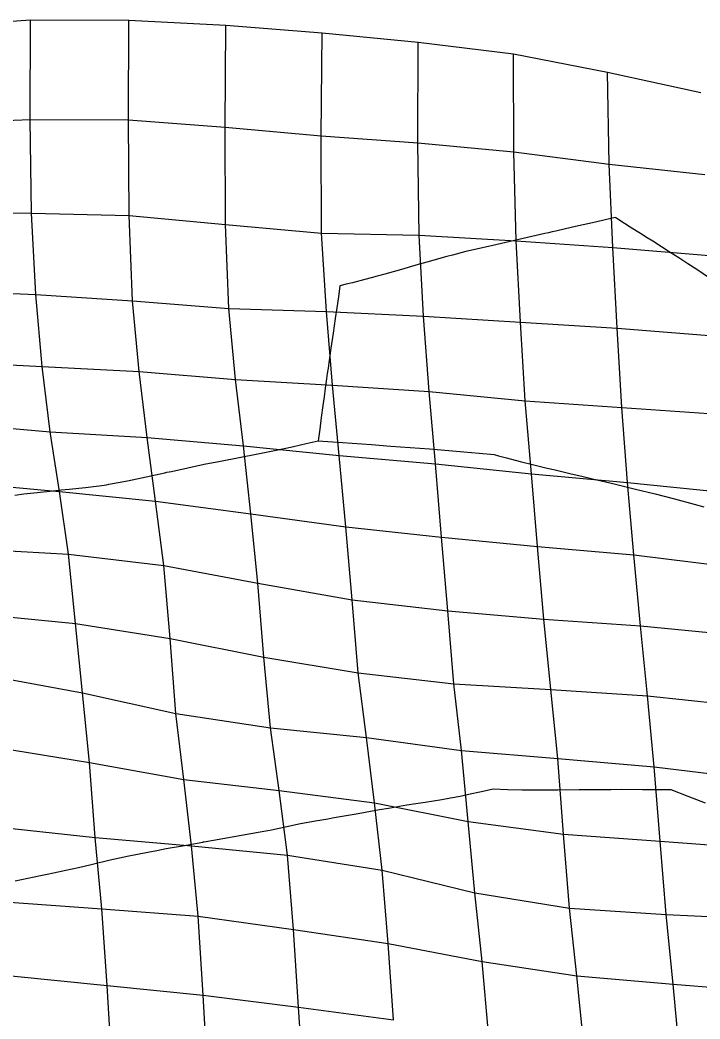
# Model space of a CAD drawing. Header units: metres. Extents: x -1994 to 1259, y -764 to 1460.
# Drawn here: x -1651 to -1305, y 883 to 1391 of the extents above; entities that cross this region are included whole.
import ezdxf

# ---------------------------------------------------------------- set-up
doc = ezdxf.new("R2010")
doc.units = ezdxf.units.M

msp = doc.modelspace()

# ---------------------------------------------------------------- linework, layer by layer
for p, q in [((-1696.2367, 1387.9097, -3479.764), (-1645.4926, 1391.0474, -3478.6611)), ((-1645.6025, 1340.3821, -3496.7993), (-1645.4926, 1391.0474, -3478.6611)), ((-1645.4926, 1391.0474, -3478.6611), (-1595.5258, 1390.96, -3473.9346)), ((-1595.6373, 1340.2881, -3492.0654), (-1595.5258, 1390.96, -3473.9346)), ((-1595.5258, 1390.96, -3473.9346), (-1546.1399, 1388.462, -3466.4998)), ((-1546.549, 1336.556, -3483.244), (-1546.1399, 1388.462, -3466.4998)), ((-1546.1399, 1388.462, -3466.4998), (-1497.0845, 1384.5934, -3457.5247)), ((-1497.6404, 1332.0781, -3473.5845), (-1497.0845, 1384.5934, -3457.5247)), ((-1497.0845, 1384.5934, -3457.5247), (-1448.2437, 1379.8345, -3447.5496)), ((-1448.4772, 1328.6565, -3465.1118), (-1448.2437, 1379.8345, -3447.5496)), ((-1448.2437, 1379.8345, -3447.5496), (-1399.6996, 1373.8435, -3436.19)), ((-1399.6042, 1324.0303, -3455.2856), (-1399.6996, 1373.8435, -3436.19)), ((-1399.6996, 1373.8435, -3436.19), (-1351.9514, 1364.5511, -3421.121)), ((-1351.1488, 1317.6724, -3443.5137), (-1351.9514, 1364.5511, -3421.121)), ((-1351.9514, 1364.5511, -3421.121), (-1304.477, 1354.1217, -3404.775)), ((-1696.0461, 1338.491, -3499.303), (-1645.6025, 1340.3821, -3496.7993)), ((-1644.9762, 1292.7722, -3518.3706), (-1645.6025, 1340.3821, -3496.7993)), ((-1645.6025, 1340.3821, -3496.7993), (-1595.6373, 1340.2881, -3492.0654)), ((-1595.27, 1291.6036, -3512.4292), (-1595.6373, 1340.2881, -3492.0654)), ((-1595.6373, 1340.2881, -3492.0654), (-1546.549, 1336.556, -3483.244)), ((-1546.3767, 1287.062, -3502.6982), (-1546.549, 1336.556, -3483.244)), ((-1546.549, 1336.556, -3483.244), (-1497.6404, 1332.0781, -3473.5845)), ((-1497.4417, 1282.6938, -3493.1619), (-1497.6404, 1332.0781, -3473.5845)), ((-1497.6404, 1332.0781, -3473.5845), (-1448.4772, 1328.6565, -3465.1118)), ((-1447.7311, 1281.5436, -3487.2412), (-1448.4772, 1328.6565, -3465.1118)), ((-1448.4772, 1328.6565, -3465.1118), (-1399.6042, 1324.0303, -3455.2856)), ((-1398.4104, 1278.7751, -3479.5024), (-1399.6042, 1324.0303, -3455.2856)), ((-1399.6042, 1324.0303, -3455.2856), (-1351.1488, 1317.6724, -3443.5137)), ((-1349.256, 1275.3174, -3470.9893), (-1351.1488, 1317.6724, -3443.5137)), ((-1351.1488, 1317.6724, -3443.5137), (-1302.4314, 1312.4008, -3432.9626)), ((-1694.7745, 1293.5588, -3523.8826), (-1644.9762, 1292.7722, -3518.3706)), ((-1642.8473, 1251.3966, -3546.9463), (-1644.9762, 1292.7722, -3518.3706)), ((-1644.9762, 1292.7722, -3518.3706), (-1595.27, 1291.6036, -3512.4292)), ((-1593.6108, 1248.2789, -3538.815), (-1595.27, 1291.6036, -3512.4292)), ((-1595.27, 1291.6036, -3512.4292), (-1546.3767, 1287.062, -3502.6982)), ((-1348.0446, 1290.606, -3459.804), (-1353.0889, 1289.4324, -3461.7231)), ((-1347.4027, 1290.199, -3459.9426), (-1348.0446, 1290.606, -3459.804)), ((-1544.5575, 1244.4016, -3529.8306), (-1546.3767, 1287.062, -3502.6982)), ((-1546.3767, 1287.062, -3502.6982), (-1497.4417, 1282.6938, -3493.1619)), ((-1368.2053, 1285.99, -3467.571), (-1373.2421, 1284.8518, -3469.531)), ((-1358.1287, 1288.2804, -3463.6675), (-1368.2053, 1285.99, -3467.571)), ((-1353.0889, 1289.4324, -3461.7231), (-1358.1287, 1288.2804, -3463.6675)), ((-1346.7605, 1289.7938, -3460.0823), (-1347.4027, 1290.199, -3459.9426)), ((-1346.118, 1289.3892, -3460.2224), (-1346.7605, 1289.7938, -3460.0823)), ((-1343.2412, 1287.5765, -3460.8518), (-1346.118, 1289.3892, -3460.2224)), ((-1340.3625, 1285.7688, -3461.4873), (-1343.2412, 1287.5765, -3460.8518)), ((-1334.6084, 1282.1455, -3462.7478), (-1340.3625, 1285.7688, -3461.4873)), ((-1494.95, 1242.8235, -3523.429), (-1497.4417, 1282.6938, -3493.1619)), ((-1497.4417, 1282.6938, -3493.1619), (-1447.7311, 1281.5436, -3487.2412)), ((-1445.5427, 1240.4148, -3516.0942), (-1447.7311, 1281.5436, -3487.2412)), ((-1447.7311, 1281.5436, -3487.2412), (-1398.4104, 1278.7751, -3479.5024)), ((-1392.6201, 1280.4559, -3477.0483), (-1401.4943, 1278.3986, -3480.4346)), ((-1383.7559, 1282.4672, -3473.61), (-1392.6201, 1280.4559, -3477.0483)), ((-1381.9304, 1282.8813, -3472.902), (-1383.7559, 1282.4672, -3473.61)), ((-1380.105, 1283.2959, -3472.1943), (-1381.9304, 1282.8813, -3472.902)), ((-1378.2798, 1283.7097, -3471.486), (-1380.105, 1283.2959, -3472.1943)), ((-1373.2421, 1284.8518, -3469.531), (-1378.2798, 1283.7097, -3471.486)), ((-1331.7327, 1280.3296, -3463.373), (-1334.6084, 1282.1455, -3462.7478)), ((-1328.8607, 1278.5042, -3463.9866), (-1331.7327, 1280.3296, -3463.373)), ((-1410.3579, 1276.3901, -3483.8762), (-1417.1122, 1274.8597, -3486.4988)), ((-1401.4943, 1278.3986, -3480.4346), (-1410.3579, 1276.3901, -3483.8762)), ((-1396.2765, 1237.4205, -3508.1018), (-1398.4104, 1278.7751, -3479.5024)), ((-1398.4104, 1278.7751, -3479.5024), (-1349.256, 1275.3174, -3470.9893)), ((-1347.0344, 1234.3264, -3499.997), (-1349.256, 1275.3174, -3470.9893)), ((-1349.256, 1275.3174, -3470.9893), (-1300.2515, 1271.2374, -3461.7766)), ((-1324.4497, 1275.7006, -3464.9282), (-1328.8607, 1278.5042, -3463.9866)), ((-1320.0447, 1272.8811, -3465.851), (-1324.4497, 1275.7006, -3464.9282)), ((-1433.6976, 1270.7216, -3492.531), (-1436.6709, 1269.9103, -3493.5896)), ((-1430.7317, 1271.5127, -3491.4512), (-1433.6976, 1270.7216, -3492.531)), ((-1423.9418, 1273.2297, -3489.0444), (-1430.7317, 1271.5127, -3491.4512)), ((-1417.1122, 1274.8597, -3486.4988), (-1423.9418, 1273.2297, -3489.0444)), ((-1315.6406, 1270.0596, -3466.7705), (-1320.0447, 1272.8811, -3465.851)), ((-1448.1912, 1266.6644, -3497.56), (-1456.7418, 1264.2301, -3500.4749)), ((-1443.9155, 1267.8826, -3496.1042), (-1448.1912, 1266.6644, -3497.56)), ((-1439.643, 1269.0784, -3494.6213), (-1443.9155, 1267.8826, -3496.1042)), ((-1436.6709, 1269.9103, -3493.5896), (-1439.643, 1269.0784, -3494.6213)), ((-1311.0164, 1267.0968, -3467.7363), (-1315.6406, 1270.0596, -3466.7705)), ((-1306.4591, 1264.0986, -3468.6152), (-1311.0164, 1267.0968, -3467.7363)), ((-1472.2443, 1259.9445, -3505.924), (-1475.4054, 1259.1132, -3507.0906)), ((-1469.0797, 1260.7986, -3504.7852), (-1472.2443, 1259.9445, -3505.924)), ((-1467.8164, 1261.1398, -3504.33), (-1469.0797, 1260.7986, -3504.7852)), ((-1466.5521, 1261.4854, -3503.8809), (-1467.8164, 1261.1398, -3504.33)), ((-1465.2875, 1261.8346, -3503.4358), (-1466.5521, 1261.4854, -3503.8809)), ((-1461.0173, 1263.0142, -3501.9338), (-1465.2875, 1261.8346, -3503.4358)), ((-1456.7418, 1264.2301, -3500.4749), (-1461.0173, 1263.0142, -3501.9338)), ((-1297.2903, 1257.953, -3470.278), (-1306.4591, 1264.0986, -3468.6152)), ((-1488.0454, 1255.8066, -3511.7766), (-1488.8656, 1250.2429, -3516.3665)), ((-1484.8843, 1256.6395, -3510.6123), (-1488.0454, 1255.8066, -3511.7766)), ((-1481.7252, 1257.4609, -3509.4343), (-1484.8843, 1256.6395, -3510.6123)), ((-1475.4054, 1259.1132, -3507.0906), (-1481.7252, 1257.4609, -3509.4343)), ((-1692.3271, 1253.5046, -3553.943), (-1642.8473, 1251.3966, -3546.9463)), ((-1639.553, 1214.8567, -3580.9548), (-1642.8473, 1251.3966, -3546.9463)), ((-1642.8473, 1251.3966, -3546.9463), (-1593.6108, 1248.2789, -3538.815)), ((-1488.8656, 1250.2429, -3516.3665), (-1489.6719, 1244.7175, -3521.096)), ((-1590.1929, 1212.2523, -3573.4004), (-1593.6108, 1248.2789, -3538.815)), ((-1593.6108, 1248.2789, -3538.815), (-1544.5575, 1244.4016, -3529.8306)), ((-1489.6719, 1244.7175, -3521.096), (-1490.4552, 1239.3046, -3525.8687)), ((-1541.1708, 1208.2451, -3564.27), (-1544.5575, 1244.4016, -3529.8306)), ((-1544.5575, 1244.4016, -3529.8306), (-1494.95, 1242.8235, -3523.429)), ((-1491.8657, 1205.4117, -3556.458), (-1494.95, 1242.8235, -3523.429)), ((-1494.95, 1242.8235, -3523.429), (-1445.5427, 1240.4148, -3516.0942)), ((-1442.6665, 1202.1398, -3548.1536), (-1445.5427, 1240.4148, -3516.0942)), ((-1445.5427, 1240.4148, -3516.0942), (-1396.2765, 1237.4205, -3508.1018)), ((-1491.0049, 1235.5054, -3529.2183), (-1491.5527, 1231.7141, -3532.5774)), ((-1490.4552, 1239.3046, -3525.8687), (-1491.0049, 1235.5054, -3529.2183)), ((-1393.8085, 1197.4519, -3538.258), (-1396.2765, 1237.4205, -3508.1018)), ((-1396.2765, 1237.4205, -3508.1018), (-1347.0344, 1234.3264, -3499.997)), ((-1491.5527, 1231.7141, -3532.5774), (-1492.6393, 1224.1687, -3539.3384)), ((-1344.666, 1193.9443, -3529.6887), (-1347.0344, 1234.3264, -3499.997)), ((-1347.0344, 1234.3264, -3499.997), (-1297.9891, 1230.4152, -3490.974)), ((-1493.1782, 1220.4143, -3542.7405), (-1493.709, 1216.6934, -3546.1792)), ((-1492.6393, 1224.1687, -3539.3384), (-1493.1782, 1220.4143, -3542.7405)), ((-1688.9236, 1217.4177, -3588.4607), (-1639.553, 1214.8567, -3580.9548)), ((-1635.4595, 1181.6324, -3618.6892), (-1639.553, 1214.8567, -3580.9548)), ((-1639.553, 1214.8567, -3580.9548), (-1590.1929, 1212.2523, -3573.4004)), ((-1493.709, 1216.6934, -3546.1792), (-1494.1024, 1213.9352, -3548.7285)), ((-1586.1729, 1178.7229, -3610.792), (-1590.1929, 1212.2523, -3573.4004)), ((-1590.1929, 1212.2523, -3573.4004), (-1541.1708, 1208.2451, -3564.27)), ((-1494.4906, 1211.198, -3551.3071), (-1494.8715, 1208.4922, -3553.9138)), ((-1494.1024, 1213.9352, -3548.7285), (-1494.4906, 1211.198, -3551.3071)), ((-1537.2046, 1174.4926, -3601.4104), (-1541.1708, 1208.2451, -3564.27)), ((-1541.1708, 1208.2451, -3564.27), (-1491.8657, 1205.4117, -3556.458)), ((-1494.8715, 1208.4922, -3553.9138), (-1495.5203, 1203.8838, -3558.3538)), ((-1488.3899, 1169.6248, -3591.313), (-1491.8657, 1205.4117, -3556.458)), ((-1491.8657, 1205.4117, -3556.458), (-1442.6665, 1202.1398, -3548.1536)), ((-1496.143, 1199.3965, -3562.8628), (-1496.7439, 1194.9902, -3567.5105)), ((-1495.5203, 1203.8838, -3558.3538), (-1496.143, 1199.3965, -3562.8628)), ((-1439.4487, 1165.2821, -3581.8054), (-1442.6665, 1202.1398, -3548.1536)), ((-1442.6665, 1202.1398, -3548.1536), (-1393.8085, 1197.4519, -3538.258)), ((-1496.7439, 1194.9902, -3567.5105), (-1497.568, 1188.9479, -3573.8838)), ((-1390.6586, 1160.3125, -3571.5935), (-1393.8085, 1197.4519, -3538.258)), ((-1393.8085, 1197.4519, -3538.258), (-1344.666, 1193.9443, -3529.6887)), ((-1341.7495, 1155.8367, -3561.9363), (-1344.666, 1193.9443, -3529.6887)), ((-1344.666, 1193.9443, -3529.6887), (-1295.4791, 1190.6211, -3521.3267)), ((-1497.568, 1188.9479, -3573.8838), (-1498.379, 1182.9612, -3580.3125)), ((-1684.4196, 1185.897, -3628.109), (-1635.4595, 1181.6324, -3618.6892)), ((-1630.6727, 1151.2849, -3659.6555), (-1635.4595, 1181.6324, -3618.6892)), ((-1635.4595, 1181.6324, -3618.6892), (-1586.1729, 1178.7229, -3610.792)), ((-1581.8796, 1146.3279, -3649.4575), (-1586.1729, 1178.7229, -3610.792)), ((-1586.1729, 1178.7229, -3610.792), (-1537.2046, 1174.4926, -3601.4104)), ((-1498.379, 1182.9612, -3580.3125), (-1499.1843, 1176.9993, -3586.7632)), ((-1533.4324, 1139.9357, -3637.6475), (-1537.2046, 1174.4926, -3601.4104)), ((-1537.2046, 1174.4926, -3601.4104), (-1488.3899, 1169.6248, -3591.313)), ((-1516.3921, 1173.1814, -3595.969), (-1512.307, 1174.0488, -3593.7317)), ((-1512.307, 1174.0488, -3593.7317), (-1508.2064, 1174.9525, -3591.53)), ((-1508.2064, 1174.9525, -3591.53), (-1505.2113, 1175.6125, -3589.9219)), ((-1505.2113, 1175.6125, -3589.9219), (-1502.1936, 1176.2959, -3588.326)), ((-1502.1936, 1176.2959, -3588.326), (-1499.1843, 1176.9993, -3586.7632)), ((-1499.1843, 1176.9993, -3586.7632), (-1496.7009, 1176.818, -3586.2695)), ((-1496.7009, 1176.818, -3586.2695), (-1494.2156, 1176.6433, -3585.7832)), ((-1494.2156, 1176.6433, -3585.7832), (-1491.7284, 1176.4753, -3585.3042)), ((-1491.7284, 1176.4753, -3585.3042), (-1481.8792, 1175.8102, -3583.408)), ((-1481.8792, 1175.8102, -3583.408), (-1472.0385, 1175.1133, -3581.4766)), ((-1472.0385, 1175.1133, -3581.4766), (-1462.2098, 1174.3783, -3579.5024)), ((-1462.2098, 1174.3783, -3579.5024), (-1452.3777, 1173.6431, -3577.5273)), ((-1452.3777, 1173.6431, -3577.5273), (-1442.5527, 1172.8826, -3575.5242)), ((-1548.804, 1166.7094, -3614.2603), (-1539.4059, 1168.5217, -3608.8716)), ((-1539.4059, 1168.5217, -3608.8716), (-1529.9196, 1170.3926, -3603.487)), ((-1529.9196, 1170.3926, -3603.487), (-1520.4707, 1172.3406, -3598.2356)), ((-1520.4707, 1172.3406, -3598.2356), (-1516.3921, 1173.1814, -3595.969)), ((-1485.0363, 1133.3308, -3625.5981), (-1488.3899, 1169.6248, -3591.313)), ((-1488.3899, 1169.6248, -3591.313), (-1439.4487, 1165.2821, -3581.8054)), ((-1442.5527, 1172.8826, -3575.5242), (-1432.7358, 1172.0969, -3573.4934)), ((-1432.7358, 1172.0969, -3573.4934), (-1424.9789, 1171.4763, -3571.8884)), ((-1424.9789, 1171.4763, -3571.8884), (-1417.2456, 1170.7853, -3570.2053)), ((-1417.2456, 1170.7853, -3570.2053), (-1409.5355, 1170.023, -3568.4429)), ((-1409.5355, 1170.023, -3568.4429), (-1407.447, 1169.4847, -3568.2776)), ((-1407.447, 1169.4847, -3568.2776), (-1405.3601, 1168.9419, -3568.107)), ((-1405.3601, 1168.9419, -3568.107), (-1403.2747, 1168.395, -3567.9314)), ((-1565.4437, 1163.362, -3623.618), (-1557.1094, 1165.1077, -3619.0225)), ((-1557.1094, 1165.1077, -3619.0225), (-1548.804, 1166.7094, -3614.2603)), ((-1436.3379, 1127.9806, -3614.9585), (-1439.4487, 1165.2821, -3581.8054)), ((-1439.4487, 1165.2821, -3581.8054), (-1390.6586, 1160.3125, -3571.5935)), ((-1403.2747, 1168.395, -3567.9314), (-1396.4525, 1166.6051, -3567.3574)), ((-1396.4525, 1166.6051, -3567.3574), (-1389.4797, 1164.8687, -3566.8706)), ((-1389.4797, 1164.8687, -3566.8706), (-1382.6133, 1163.2119, -3566.4482)), ((-1596.1848, 1156.7722, -3640.3684), (-1586.7046, 1158.7133, -3635.082)), ((-1586.7046, 1158.7133, -3635.082), (-1581.9802, 1159.7198, -3632.4998)), ((-1581.9802, 1159.7198, -3632.4998), (-1577.2108, 1160.7733, -3629.9421)), ((-1577.2108, 1160.7733, -3629.9421), (-1576.0859, 1161.0217, -3629.3386)), ((-1576.0859, 1161.0217, -3629.3386), (-1574.9613, 1161.2698, -3628.7349)), ((-1574.9613, 1161.2698, -3628.7349), (-1573.8369, 1161.517, -3628.1304)), ((-1573.8369, 1161.517, -3628.1304), (-1565.4437, 1163.362, -3623.618)), ((-1387.4817, 1123.2854, -3605.055), (-1390.6586, 1160.3125, -3571.5935)), ((-1390.6586, 1160.3125, -3571.5935), (-1341.7495, 1155.8367, -3561.9363)), ((-1382.6133, 1163.2119, -3566.4482), (-1378.5706, 1162.2365, -3566.1997)), ((-1378.5706, 1162.2365, -3566.1997), (-1374.5226, 1161.2775, -3565.9702)), ((-1374.5226, 1161.2775, -3565.9702), (-1370.4714, 1160.3306, -3565.7534)), ((-1370.4714, 1160.3306, -3565.7534), (-1364.9877, 1159.0485, -3565.4607)), ((-1364.9877, 1159.0485, -3565.4607), (-1359.5066, 1157.7567, -3565.1565)), ((-1679.6024, 1155.6755, -3669.2168), (-1630.6727, 1151.2849, -3659.6555)), ((-1625.7924, 1152.468, -3656.18), (-1617.5586, 1153.342, -3652.0256)), ((-1617.5586, 1153.342, -3652.0256), (-1613.4349, 1153.7952, -3649.965)), ((-1613.4349, 1153.7952, -3649.965), (-1609.3019, 1154.2732, -3647.9297)), ((-1609.3019, 1154.2732, -3647.9297), (-1608.0648, 1154.5004, -3647.2056)), ((-1608.0648, 1154.5004, -3647.2056), (-1606.8265, 1154.7305, -3646.4841)), ((-1606.8265, 1154.7305, -3646.4841), (-1605.587, 1154.9639, -3645.766)), ((-1605.587, 1154.9639, -3645.766), (-1600.879, 1155.8503, -3643.038)), ((-1600.879, 1155.8503, -3643.038), (-1596.1848, 1156.7722, -3640.3684)), ((-1359.5066, 1157.7567, -3565.1565), (-1348.554, 1155.1425, -3564.514)), ((-1348.554, 1155.1425, -3564.514), (-1343.082, 1153.8202, -3564.1753)), ((-1343.082, 1153.8202, -3564.1753), (-1337.6178, 1152.4752, -3563.8108)), ((-1338.5237, 1119.0123, -3595.6255), (-1341.7495, 1155.8367, -3561.9363)), ((-1341.7495, 1155.8367, -3561.9363), (-1292.972, 1150.8146, -3551.6653)), ((-1653.4203, 1149.4675, -3670.0317), (-1648.8695, 1150.0061, -3667.8066)), ((-1648.8695, 1150.0061, -3667.8066), (-1643.8707, 1150.5977, -3665.3628)), ((-1643.8707, 1150.5977, -3665.3628), (-1638.9762, 1151.1234, -3662.9014)), ((-1638.9762, 1151.1234, -3662.9014), (-1634.0121, 1151.6288, -3660.3691)), ((-1634.0121, 1151.6288, -3660.3691), (-1629.9028, 1152.0471, -3658.2732)), ((-1626.2421, 1119.4597, -3698.9614), (-1630.6727, 1151.2849, -3659.6555)), ((-1630.6727, 1151.2849, -3659.6555), (-1581.8796, 1146.3279, -3649.4575)), ((-1629.9028, 1152.0471, -3658.2732), (-1625.7924, 1152.468, -3656.18)), ((-1337.6178, 1152.4752, -3563.8108), (-1327.6383, 1150.019, -3563.145)), ((-1327.6383, 1150.019, -3563.145), (-1317.7798, 1147.4651, -3562.3503)), ((-1577.6725, 1113.5751, -3687.7214), (-1581.8796, 1146.3279, -3649.4575)), ((-1581.8796, 1146.3279, -3649.4575), (-1533.4324, 1139.9357, -3637.6475)), ((-1317.7798, 1147.4651, -3562.3503), (-1307.8911, 1144.7518, -3561.3904)), ((-1307.8911, 1144.7518, -3561.3904), (-1302.9543, 1143.3975, -3560.911)), ((-1529.8252, 1104.6936, -3673.1143), (-1533.4324, 1139.9357, -3637.6475)), ((-1533.4324, 1139.9357, -3637.6475), (-1485.0363, 1133.3308, -3625.5981)), ((-1481.9048, 1096.1155, -3658.848), (-1485.0363, 1133.3308, -3625.5981)), ((-1485.0363, 1133.3308, -3625.5981), (-1436.3379, 1127.9806, -3614.9585)), ((-1433.245, 1090.605, -3648.0283), (-1436.3379, 1127.9806, -3614.9585)), ((-1436.3379, 1127.9806, -3614.9585), (-1387.4817, 1123.2854, -3605.055)), ((-1384.2751, 1086.3812, -3638.6543), (-1387.4817, 1123.2854, -3605.055)), ((-1387.4817, 1123.2854, -3605.055), (-1338.5237, 1119.0123, -3595.6255)), ((-1675.5923, 1122.1055, -3706.5625), (-1626.2421, 1119.4597, -3698.9614)), ((-1622.6409, 1084.1926, -3734.4004), (-1626.2421, 1119.4597, -3698.9614)), ((-1626.2421, 1119.4597, -3698.9614), (-1577.6725, 1113.5751, -3687.7214)), ((-1335.0972, 1083.0212, -3630.251), (-1338.5237, 1119.0123, -3595.6255)), ((-1338.5237, 1119.0123, -3595.6255), (-1289.9631, 1113.0903, -3584.3435)), ((-1574.499, 1076.5336, -3721.1665), (-1577.6725, 1113.5751, -3687.7214)), ((-1577.6725, 1113.5751, -3687.7214), (-1529.8252, 1104.6936, -3673.1143)), ((-1526.817, 1066.9661, -3705.7888), (-1529.8252, 1104.6936, -3673.1143)), ((-1529.8252, 1104.6936, -3673.1143), (-1481.9048, 1096.1155, -3658.848)), ((-1478.7219, 1059.1127, -3692.3367), (-1481.9048, 1096.1155, -3658.848)), ((-1481.9048, 1096.1155, -3658.848), (-1433.245, 1090.605, -3648.0283)), ((-1671.5045, 1088.8577, -3744.27), (-1622.6409, 1084.1926, -3734.4004)), ((-1430.0984, 1053.4525, -3681.3489), (-1433.245, 1090.605, -3648.0283)), ((-1433.245, 1090.605, -3648.0283), (-1384.2751, 1086.3812, -3638.6543)), ((-1619.0316, 1048.9597, -3769.8777), (-1622.6409, 1084.1926, -3734.4004)), ((-1622.6409, 1084.1926, -3734.4004), (-1574.499, 1076.5336, -3721.1665)), ((-1380.7937, 1050.6178, -3673.5356), (-1384.2751, 1086.3812, -3638.6543)), ((-1384.2751, 1086.3812, -3638.6543), (-1335.0972, 1083.0212, -3630.251)), ((-1331.59, 1047.3643, -3665.2517), (-1335.0972, 1083.0212, -3630.251)), ((-1335.0972, 1083.0212, -3630.251), (-1286.282, 1078.1554, -3620.1555)), ((-1571.5996, 1038.355, -3753.3345), (-1574.499, 1076.5336, -3721.1665)), ((-1574.499, 1076.5336, -3721.1665), (-1526.817, 1066.9661, -3705.7888)), ((-1523.355, 1031.122, -3740.5793), (-1526.817, 1066.9661, -3705.7888)), ((-1526.817, 1066.9661, -3705.7888), (-1478.7219, 1059.1127, -3692.3367)), ((-1666.9186, 1057.6763, -3784.2998), (-1619.0316, 1048.9597, -3769.8777)), ((-1474.5485, 1026.2207, -3730.4443), (-1478.7219, 1059.1127, -3692.3367)), ((-1478.7219, 1059.1127, -3692.3367), (-1430.0984, 1053.4525, -3681.3489)), ((-1426.1628, 1019.5725, -3718.3462), (-1430.0984, 1053.4525, -3681.3489)), ((-1430.0984, 1053.4525, -3681.3489), (-1380.7937, 1050.6178, -3673.5356)), ((-1615.4678, 1013.5376, -3805.1426), (-1619.0316, 1048.9597, -3769.8777)), ((-1619.0316, 1048.9597, -3769.8777), (-1571.5996, 1038.355, -3753.3345)), ((-1377.1688, 1015.4491, -3709.0852), (-1380.7937, 1050.6178, -3673.5356)), ((-1380.7937, 1050.6178, -3673.5356), (-1331.59, 1047.3643, -3665.2517)), ((-1328.2065, 1011.19385, -3699.6758), (-1331.59, 1047.3643, -3665.2517)), ((-1331.59, 1047.3643, -3665.2517), (-1282.8485, 1042.1925, -3654.8125)), ((-1567.5643, 1004.88916, -3790.7974), (-1571.5996, 1038.355, -3753.3345)), ((-1571.5996, 1038.355, -3753.3345), (-1523.355, 1031.122, -3740.5793)), ((-1518.9344, 999.25464, -3779.8381), (-1523.355, 1031.122, -3740.5793)), ((-1523.355, 1031.122, -3740.5793), (-1474.5485, 1026.2207, -3730.4443)), ((-1663.5742, 1021.34375, -3818.5415), (-1615.4678, 1013.5376, -3805.1426)), ((-1470.4806, 992.89014, -3768.059), (-1474.5485, 1026.2207, -3730.4443)), ((-1474.5485, 1026.2207, -3730.4443), (-1426.1628, 1019.5725, -3718.3462)), ((-1422.7502, 983.52356, -3752.9067), (-1426.1628, 1019.5725, -3718.3462)), ((-1426.1628, 1019.5725, -3718.3462), (-1377.1688, 1015.4491, -3709.0852)), ((-1612.5896, 975.2711, -3837.2114), (-1615.4678, 1013.5376, -3805.1426)), ((-1615.4678, 1013.5376, -3805.1426), (-1567.5643, 1004.88916, -3790.7974)), ((-1374.3395, 976.97974, -3740.9263), (-1377.1688, 1015.4491, -3709.0852)), ((-1377.1688, 1015.4491, -3709.0852), (-1328.2065, 1011.19385, -3699.6758)), ((-1325.1815, 973.5365, -3732.4292), (-1328.2065, 1011.19385, -3699.6758)), ((-1328.2065, 1011.19385, -3699.6758), (-1279.6238, 1005.3635, -3688.4968)), ((-1563.6321, 970.9961, -3827.7798), (-1567.5643, 1004.88916, -3790.7974)), ((-1567.5643, 1004.88916, -3790.7974), (-1518.9344, 999.25464, -3779.8381)), ((-1514.7858, 966.2595, -3817.8298), (-1518.9344, 999.25464, -3779.8381)), ((-1518.9344, 999.25464, -3779.8381), (-1470.4806, 992.89014, -3768.059)), ((-1431.8657, 995.47266, -3746.1536), (-1426.901, 996.4136, -3742.937)), ((-1426.901, 996.4136, -3742.937), (-1421.8461, 997.4496, -3739.7666)), ((-1421.8461, 997.4496, -3739.7666), (-1416.8184, 998.54504, -3736.7007)), ((-1416.8184, 998.54504, -3736.7007), (-1414.5769, 999.03345, -3735.334)), ((-1414.5769, 999.03345, -3735.334), (-1412.3236, 999.54175, -3733.9832)), ((-1412.3236, 999.54175, -3733.9832), (-1410.0676, 1000.0686, -3732.6545)), ((-1410.0676, 1000.0686, -3732.6545), (-1402.7434, 999.72925, -3730.2478)), ((-1402.7434, 999.72925, -3730.2478), (-1395.3491, 999.5598, -3728.0242)), ((-1395.3491, 999.5598, -3728.0242), (-1387.9037, 999.5659, -3725.995)), ((-1387.9037, 999.5659, -3725.995), (-1382.5347, 999.5703, -3724.5317)), ((-1382.5347, 999.5703, -3724.5317), (-1377.1584, 999.5979, -3723.0942)), ((-1377.1584, 999.5979, -3723.0942), (-1366.4021, 999.66895, -3720.2368)), ((-1366.4021, 999.66895, -3720.2368), (-1361.0215, 999.71265, -3718.8174)), ((-1361.0215, 999.71265, -3718.8174), (-1355.6416, 999.754, -3717.395)), ((-1355.6416, 999.754, -3717.395), (-1350.2593, 999.79517, -3715.9724)), ((-1350.2593, 999.79517, -3715.9724), (-1344.8823, 999.81714, -3714.5276)), ((-1344.8823, 999.81714, -3714.5276), (-1334.1449, 999.8086, -3711.581)), ((-1334.1449, 999.8086, -3711.581), (-1328.7834, 999.7787, -3710.079)), ((-1328.7834, 999.7787, -3710.079), (-1323.4346, 999.71265, -3708.5376)), ((-1323.4346, 999.71265, -3708.5376), (-1322.209, 999.6975, -3708.1843)), ((-1322.209, 999.6975, -3708.1843), (-1320.9841, 999.6809, -3707.8296)), ((-1320.9841, 999.6809, -3707.8296), (-1319.7596, 999.6625, -3707.473)), ((-1319.7596, 999.6625, -3707.473), (-1310.9904, 996.28174, -3707.8616)), ((-1310.9904, 996.28174, -3707.8616), (-1302.2214, 992.89966, -3708.2485)), ((-1466.6239, 958.6831, -3804.689), (-1470.4806, 992.89014, -3768.059)), ((-1470.4806, 992.89014, -3768.059), (-1422.7502, 983.52356, -3752.9067)), ((-1463.3192, 990.313, -3767.6057), (-1453.958, 991.875, -3761.2563)), ((-1453.958, 991.875, -3761.2563), (-1449.4163, 992.59265, -3758.122)), ((-1449.4163, 992.59265, -3758.122), (-1444.7839, 993.2832, -3754.8696)), ((-1444.7839, 993.2832, -3754.8696), (-1440.5023, 993.9214, -3751.8638)), ((-1440.5023, 993.9214, -3751.8638), (-1436.2339, 994.645, -3748.9834)), ((-1436.2339, 994.645, -3748.9834), (-1431.8657, 995.47266, -3746.1536)), ((-1491.0219, 985.4138, -3786.0234), (-1484.8868, 986.48, -3781.9194)), ((-1484.8868, 986.48, -3781.9194), (-1478.7515, 987.5464, -3777.8157)), ((-1478.7515, 987.5464, -3777.8157), (-1472.5956, 988.6594, -3773.7554)), ((-1472.5956, 988.6594, -3773.7554), (-1467.877, 989.5126, -3770.643)), ((-1467.877, 989.5126, -3770.643), (-1463.3192, 990.313, -3767.6057)), ((-1661.2875, 980.6234, -3847.8533), (-1612.5896, 975.2711, -3837.2114)), ((-1522.866, 979.18604, -3806.396), (-1515.0741, 980.98145, -3801.775)), ((-1515.0741, 980.98145, -3801.775), (-1508.0977, 982.3711, -3797.3457)), ((-1508.0977, 982.3711, -3797.3457), (-1500.4769, 983.74695, -3792.3167)), ((-1500.4769, 983.74695, -3792.3167), (-1497.3188, 984.317, -3790.2327)), ((-1497.3188, 984.317, -3790.2327), (-1494.1696, 984.86694, -3788.1294)), ((-1494.1696, 984.86694, -3788.1294), (-1491.0219, 985.4138, -3786.0234)), ((-1419.4036, 947.2008, -3787.1597), (-1422.7502, 983.52356, -3752.9067)), ((-1422.7502, 983.52356, -3752.9067), (-1374.3395, 976.97974, -3740.9263)), ((-1547.6992, 974.82837, -3818.8403), (-1538.1696, 976.52356, -3814.0947)), ((-1538.1696, 976.52356, -3814.0947), (-1533.4059, 977.3678, -3811.718)), ((-1533.4059, 977.3678, -3811.718), (-1528.6448, 978.2046, -3809.334)), ((-1528.6448, 978.2046, -3809.334), (-1526.7142, 978.54395, -3808.3674)), ((-1526.7142, 978.54395, -3808.3674), (-1524.7876, 978.8716, -3807.3882)), ((-1524.7876, 978.8716, -3807.3882), (-1522.866, 979.18604, -3806.396)), ((-1371.2844, 939.44714, -3773.8196), (-1374.3395, 976.97974, -3740.9263)), ((-1374.3395, 976.97974, -3740.9263), (-1325.1815, 973.5365, -3732.4292)), ((-1609.2399, 938.96094, -3871.4785), (-1612.5896, 975.2711, -3837.2114)), ((-1612.5896, 975.2711, -3837.2114), (-1563.6321, 970.9961, -3827.7798)), ((-1576.5269, 969.63965, -3833.1177), (-1567.2168, 971.3274, -3828.5225)), ((-1567.2168, 971.3274, -3828.5225), (-1562.5654, 972.1609, -3826.2134)), ((-1560.1417, 935.26953, -3862.7026), (-1563.6321, 970.9961, -3827.7798)), ((-1563.6321, 970.9961, -3827.7798), (-1514.7858, 966.2595, -3817.8298)), ((-1562.5654, 972.1609, -3826.2134), (-1557.9128, 972.9973, -3823.9082)), ((-1557.9128, 972.9973, -3823.9082), (-1557.6864, 973.0382, -3823.7961)), ((-1557.6864, 973.0382, -3823.7961), (-1557.46, 973.07886, -3823.684)), ((-1557.46, 973.07886, -3823.684), (-1557.2335, 973.1195, -3823.5718)), ((-1557.2335, 973.1195, -3823.5718), (-1552.4653, 973.9768, -3821.2092)), ((-1552.4653, 973.9768, -3821.2092), (-1547.6992, 974.82837, -3818.8403)), ((-1322.0684, 936.2449, -3765.5933), (-1325.1815, 973.5365, -3732.4292)), ((-1325.1815, 973.5365, -3732.4292), (-1276.1293, 969.65405, -3723.4387)), ((-1604.948, 964.00464, -3846.519), (-1595.4852, 966.07227, -3842.306)), ((-1595.4852, 966.07227, -3842.306), (-1585.8546, 967.8993, -3837.6577)), ((-1585.8546, 967.8993, -3837.6577), (-1581.1858, 968.7853, -3835.4045)), ((-1581.1858, 968.7853, -3835.4045), (-1576.5269, 969.63965, -3833.1177)), ((-1511.7668, 928.5768, -3850.5544), (-1514.7858, 966.2595, -3817.8298)), ((-1514.7858, 966.2595, -3817.8298), (-1466.6239, 958.6831, -3804.689)), ((-1621.1362, 960.07715, -3853.219), (-1614.7283, 961.63184, -3850.567)), ((-1614.7283, 961.63184, -3850.567), (-1604.948, 964.00464, -3846.519)), ((-1653.2745, 953.343, -3867.9023), (-1643.6226, 955.27844, -3863.38)), ((-1643.6226, 955.27844, -3863.38), (-1640.3662, 955.93164, -3861.854)), ((-1640.3662, 955.93164, -3861.854), (-1637.1038, 956.60364, -3860.3481)), ((-1637.1038, 956.60364, -3860.3481), (-1633.8363, 957.2949, -3858.864)), ((-1633.8363, 957.2949, -3858.864), (-1627.4823, 958.63904, -3855.9775)), ((-1627.4823, 958.63904, -3855.9775), (-1621.1362, 960.07715, -3853.219)), ((-1463.5024, 921.4258, -3837.8916), (-1466.6239, 958.6831, -3804.689)), ((-1466.6239, 958.6831, -3804.689), (-1419.4036, 947.2008, -3787.1597)), ((-1415.7157, 912.2936, -3823.003), (-1419.4036, 947.2008, -3787.1597)), ((-1419.4036, 947.2008, -3787.1597), (-1371.2844, 939.44714, -3773.8196)), ((-1658.3555, 942.5802, -3880.173), (-1609.2399, 938.96094, -3871.4785)), ((-1606.5028, 900.1089, -3902.8894), (-1609.2399, 938.96094, -3871.4785)), ((-1609.2399, 938.96094, -3871.4785), (-1560.1417, 935.26953, -3862.7026)), ((-1557.7114, 895.14453, -3892.6833), (-1560.1417, 935.26953, -3862.7026)), ((-1560.1417, 935.26953, -3862.7026), (-1511.7668, 928.5768, -3850.5544)), ((-1367.4961, 904.9568, -3810.131), (-1371.2844, 939.44714, -3773.8196)), ((-1371.2844, 939.44714, -3773.8196), (-1322.0684, 936.2449, -3765.5933)), ((-1318.5334, 900.70276, -3800.7231), (-1322.0684, 936.2449, -3765.5933)), ((-1322.0684, 936.2449, -3765.5933), (-1272.6715, 933.7921, -3758.2092)), ((-1509.1953, 889.0381, -3881.1938), (-1511.7668, 928.5768, -3850.5544)), ((-1511.7668, 928.5768, -3850.5544), (-1463.5024, 921.4258, -3837.8916)), ((-1460.749, 882.64197, -3869.3794), (-1463.5024, 921.4258, -3837.8916)), ((-1463.5024, 921.4258, -3837.8916), (-1415.7157, 912.2936, -3823.003)), ((-1412.4272, 875.72925, -3856.9841), (-1415.7157, 912.2936, -3823.003)), ((-1415.7157, 912.2936, -3823.003), (-1367.4961, 904.9568, -3810.131)), ((-1655.3247, 904.94653, -3912.9531), (-1606.5028, 900.1089, -3902.8894)), ((-1363.9741, 869.36145, -3845.2012), (-1367.4961, 904.9568, -3810.131)), ((-1367.4961, 904.9568, -3810.131), (-1318.5334, 900.70276, -3800.7231)), ((-1604.1058, 859.84546, -3932.7144), (-1606.5028, 900.1089, -3902.8894)), ((-1606.5028, 900.1089, -3902.8894), (-1557.7114, 895.14453, -3892.6833)), ((-1315.1006, 864.7378, -3835.378), (-1318.5334, 900.70276, -3800.7231)), ((-1318.5334, 900.70276, -3800.7231), (-1269.4753, 896.8452, -3791.7607)), ((-1555.3142, 854.88245, -3922.51), (-1557.7114, 895.14453, -3892.6833)), ((-1557.7114, 895.14453, -3892.6833), (-1509.1953, 889.0381, -3881.1938)), ((-1506.5302, 849.8872, -3912.2693), (-1509.1953, 889.0381, -3881.1938)), ((-1509.1953, 889.0381, -3881.1938), (-1460.749, 882.64197, -3869.3794))]:
    msp.add_line(p, q)

doc.saveas('drawing.dxf')
